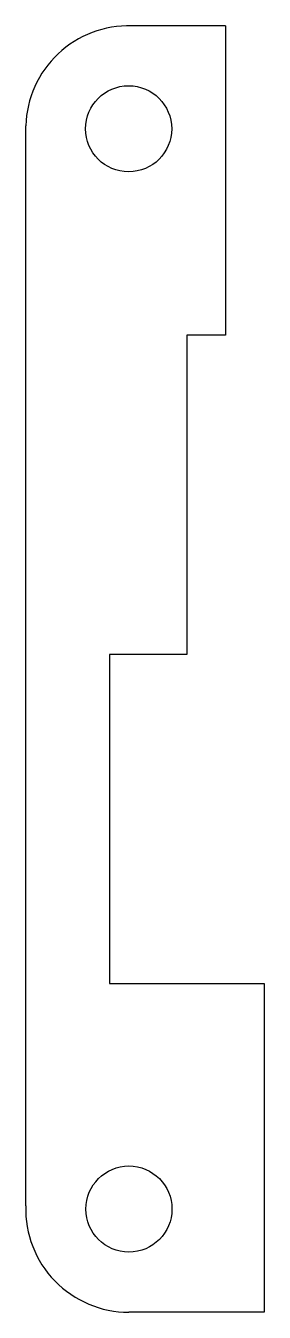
# Model space of a CAD drawing. Extents: x 10.9 to 25.6, y -97 to -17.9.
import ezdxf

# ---------------------------------------------------------------- set-up
doc = ezdxf.new("R2010")
doc.units = 0
doc.layers.add('BLACK', color=7, linetype='CONTINUOUS')

msp = doc.modelspace()

# ---------------------------------------------------------------- linework, layer by layer
at = {"layer": 'BLACK', "linetype": 'CONTINUOUS'}
for p, q in [((23.2172, -17.8594), (17.4407, -17.8707)), ((23.2172, -17.8594), (23.2172, -36.9094)), ((10.917, -90.4937), (10.917, -24.011)), ((23.2172, -36.9094), (20.836, -36.9094)), ((20.836, -36.9094), (20.836, -56.5547)), ((16.0735, -56.5547), (16.0735, -76.7954)), ((20.836, -56.5547), (16.0735, -56.5547)), ((16.0735, -76.7954), (25.5985, -76.7954)), ((25.5985, -76.7954), (25.5985, -97.036)), ((25.5985, -97.036), (17.2641, -97.036))]:
    msp.add_line(p, q, dxfattribs=at)
at = {"layer": 'BLACK'}
for centre in [(17.249, -24.2027), (17.2661, -90.6841)]:
    msp.add_circle(centre, 2.65, dxfattribs=at)
for centre, radius, start, end in [((17.249, -24.2027), 6.3349, 88.2659, 178.266), ((17.2661, -90.6841), 6.3519, -181.718, -90.0179)]:
    msp.add_arc(centre, radius, start, end, dxfattribs=at)

doc.saveas('drawing.dxf')
